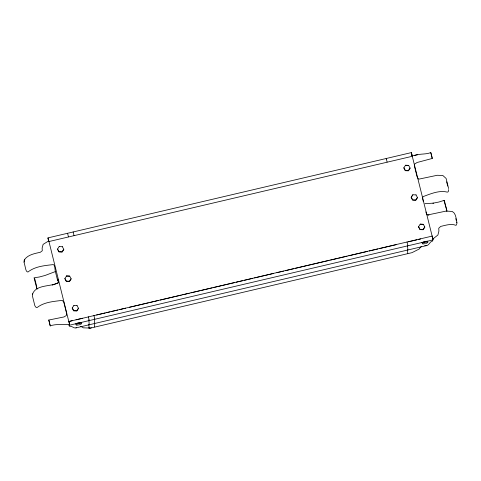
<?xml version="1.0" encoding="UTF-8"?>
<svg xmlns="http://www.w3.org/2000/svg" width="481" height="481" viewBox="0 0 481 481"><rect width="100%" height="100%" fill="white"/><g stroke="black" fill="none" stroke-linecap="round" stroke-linejoin="round"><path stroke-width="0.72" d="M48.365 241.66L48.353 240.416M58.556 281.078L57.696 280.82L57.708 279.07L58.514 281.481L57.918 282.93C50.144 286.971 35.552 284.325 32.377 294.625M432.9 239.31L432.178 236.093L68.807 321.506L48.046 237.867L411.375 152.597L412.169 155.856M88.865 319.817L89.213 324.765M421.398 246.44A8.622 6.277 -89.3 0 0 419.306 248.966L411.976 252.663L89.189 328.403L88.829 324.477M94.414 319.107L94.733 323.454M407.521 245.635L407.876 249.988M48.623 240.44L48.87 241.564L412.241 156.301L412.097 155.7M432.641 237.71L432.178 236.093M432.653 239.694L432.647 240.795A2.399 0.559 -14 0 1 431.962 241.36L430.693 241.967L428.607 244.492A7.449 5.423 -89.3 0 1 426.112 245.695A8.622 6.277 -89.3 0 0 424.741 245.382M432.762 238.041L433.026 239.905L69.655 325.168L69.39 323.31M89.232 320.58L88.384 316.769M94.787 319.276L93.939 315.464M32.744 293.753L32.407 295.917L34.86 305.766L36.183 307.533L37.193 307.479C44.228 302.032 53.746 301.437 62.271 300.378L63.793 302.134L66.655 313.618L66.336 315.512L63.967 316.961L48.791 320.033L50.252 325.89C56.313 323.653 62.662 324.994 68.897 324.525L69.306 325.583M448.587 189.568L448.25 191.739L447.324 192.141C439.49 189.983 430.477 193.873 423.112 196.615L422.522 198.064L422.919 199.759M57.696 280.82L55.249 271.001L54.551 265.614L53.343 264.586C44.595 265.584 35.011 266.36 27.868 272.066L26.575 271.32L25.866 269.721L24.05 262.115L24.321 260.9M24.05 262.115L24.759 259.307C28.367 254.575 34.848 253.523 40.338 252.266L42.298 250.733L42.118 248.106L43.122 244.36L48.371 241.131M24.465 260.371L24.759 259.307L24.056 260.66M444.047 200.691L444.312 200.318L444.24 201.515L446.969 210.967L446.729 211.466M444.234 201.449L444.51 201.118L446.765 210.167L446.542 210.708M59.241 246.494L57.455 249.194L58.935 251.954L62.133 252.092L63.853 249.471L62.308 246.627M63.726 249.272L62.073 251.785L59.007 251.653L57.588 249.008M71.074 278.733L69.42 281.247L66.354 281.114L64.935 278.469M73.936 305.417L72.15 308.117L73.629 310.876L76.828 311.015L78.553 308.393L77.002 305.549M78.421 308.195L76.768 310.708L73.701 310.576L72.282 307.93M410.046 168.013L408.393 170.527L405.327 170.388L403.908 167.743M412.908 194.691L411.255 197.204L412.674 199.849L415.74 199.982L417.394 197.475M424.741 226.93L423.088 229.443L420.021 229.311L418.602 226.665M75.559 323.978L77.808 322.913M421.879 242.713L424.128 241.654M425.763 243.53L427.922 242.514L427.212 241.967L424.344 242.43L422.192 243.446L422.901 243.999L425.048 243.645M91.366 327.747L90.62 328.066L83.243 327.826A8.622 5.568 64.3 0 0 80.483 326.437M52.195 285.125L58.562 282.75M444.252 200.33L438.961 202.014L432.948 203.198L433.303 203.15L424.994 203.685M414.303 155.543C419.612 153.469 425.451 154.696 430.79 152.603L432.251 158.459L417.063 162.5L414.694 164.027L414.375 165.921L417.063 176.689M55.7 271.446L45.082 275.463L39.316 277.002L34.001 277.808L34.782 278.812L36.73 286.64L36.658 288.462L37.813 288.949M69.523 321.338L72.463 320.647M75.986 319.817L82.696 318.242M96.591 314.983L105.189 312.969M106.656 312.626L109.752 311.898M111.039 311.592L117.791 310.011M119.252 309.668L125.655 308.165M129.311 307.305L148.31 302.85M149.964 302.459L158.544 300.445M160.197 300.06L181.397 295.081M182.666 294.787L189.243 293.242M190.903 292.851L199.477 290.843M200.938 290.5L212.109 287.878M213.57 287.536L234.77 282.557M236.237 282.215L242.815 280.676M244.276 280.327L252.832 278.325M254.515 277.928L273.292 273.521M276.948 272.661L283.525 271.122M285.221 270.725L293.759 268.717M295.22 268.374L306.421 265.746M307.882 265.404L329.088 260.431M330.549 260.089L337.133 258.544M338.594 258.201L347.114 256.199M348.827 255.796L367.574 251.395M369.3 250.992L377.807 248.996M379.533 248.593L396.079 244.709M408.483 241.799L416.823 239.845M418.536 239.442L420.689 238.937M75.914 327.886L426.737 245.563M412.127 155.778L417.755 154.714M424.723 241.558L426.521 241.264M78.409 322.817L80.201 322.529M427.94 215.061L428.974 215.043M405.495 165.314L408.7 165.452M416.047 194.913L412.848 194.775L411.123 197.39L412.602 200.15L415.8 200.288L417.52 197.673L415.975 194.823M420.196 224.23L423.394 224.368M59.181 246.573L62.38 246.717M66.528 276.034L69.727 276.172M73.876 305.495L77.074 305.633M73.136 231.962L74.002 235.522M67.581 233.267L68.446 236.826M427.116 241.167L427.856 241.739M80.796 322.426L81.536 323.004M426.479 213.931L427.687 214.953L446.188 211.069L452.302 211.466C456.235 213.606 455.928 218.777 456.95 222.583M417.243 177.411L418.765 179.16L437.211 175.282L442.809 175.463L446.103 178.445L448.629 188.564M48.791 320.033L50.252 325.89M34.422 278.824L34.217 278.559L36.73 288.083M433.026 239.905L432.678 239.147L437.914 234.993L438.919 230.958L438.738 228.259L440.704 226.413C445.665 225.276 451.118 223.352 456.09 225.367L456.938 223.418L456.709 222.18M407.87 245.767L407.046 241.991M69.655 325.168L69.288 324.41L69.276 326.058A2.399 0.559 -14 0 0 69.955 326.304L71.218 326.322L73.978 327.711A7.449 4.81 64.3 0 0 76.455 327.741M407.768 253.505L407.491 249.705M94.661 326.972L94.384 323.172M89.189 328.403L88.907 327.561M68.879 321.615C69.601 324.453 69.547 323.671 69.132 325.487A2.399 0.559 -14 0 0 69.444 325.703M431.511 155.044L430.79 152.603M432.251 158.459L431.74 156.078M411.658 153.583L411.52 153.162L411.724 155.153M48.286 238.847L48.148 238.426L48.16 238.985M69.27 322.973L68.807 321.362M425.944 211.935L426.298 213.263M446.657 181.836L447.709 186.057M455.832 218.645L456.361 220.767M412.241 156.157L432.178 236.237M411.778 153.92L412.115 155.591M387.109 162.055L386.243 158.489L386.249 159.025M48.407 239.183L48.653 240.308M423.046 200.318L423.316 201.677M48.515 241.101L48.004 237.861M411.375 152.597L411.381 153.126M432.503 240.223A2.399 0.559 -14 0 1 432.191 240.584M66.588 275.956L64.803 278.655L66.282 281.415L69.48 281.553L71.2 278.932L69.655 276.088L66.588 275.956M405.561 165.23L403.775 167.929L405.255 170.689L408.453 170.827L410.173 168.212L408.628 165.368L405.561 165.23M420.256 224.152L418.47 226.852L419.949 229.611L423.148 229.75L424.867 227.128L423.322 224.284L420.256 224.152M78.03 323.695L75.872 324.711L76.581 325.258L79.449 324.795L81.602 323.779L80.892 323.226L78.03 323.695"/></g></svg>
